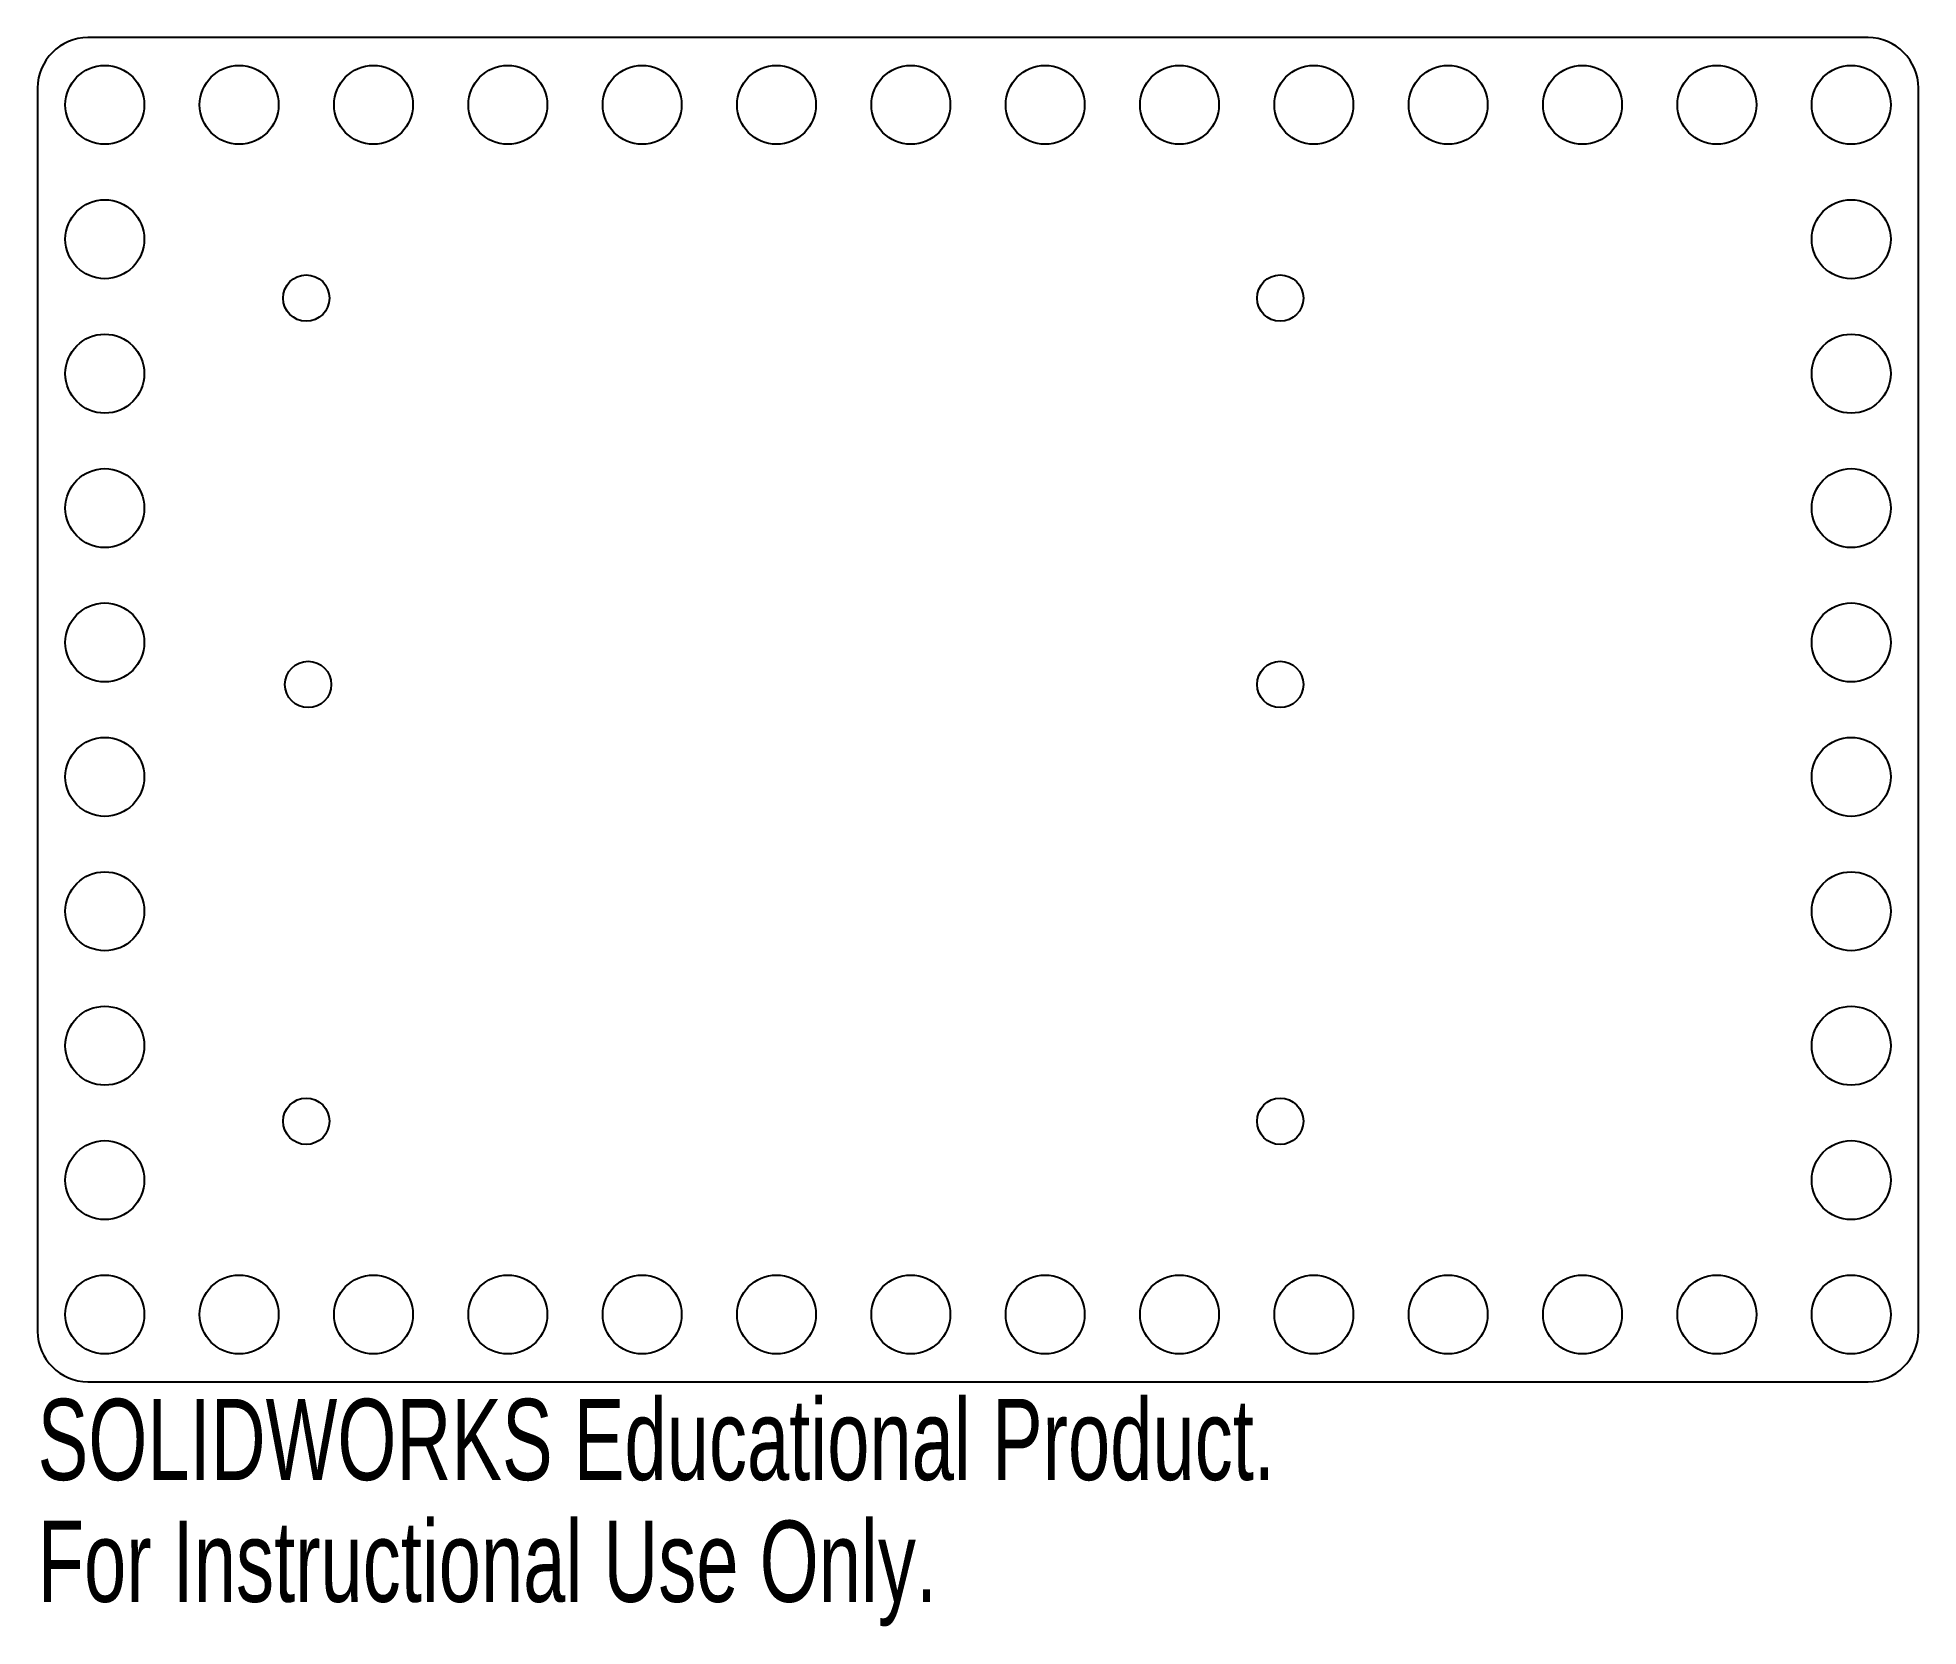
# Model space of a CAD drawing. Header units: millimetres. Extents: x 0 to 112, y -15 to 80.
import ezdxf

# ---------------------------------------------------------------- set-up
doc = ezdxf.new("R2010")
doc.units = ezdxf.units.MM
doc.styles.add('SLDTEXTSTYLE0', font='TXT', dxfattribs={"width": 0.7})

msp = doc.modelspace()

# ---------------------------------------------------------------- linework, layer by layer
at = {"color": 7, "linetype": 'Continuous', "lineweight": 25}
for p, q in [((109, 80), (3, 80)), ((0, 77), (0, 3)), ((112, 3), (112, 77)), ((3, 0), (109, 0))]:
    msp.add_line(p, q, dxfattribs=at)
for centre, radius in [((4, 76), 2.35), ((12, 76), 2.35), ((20, 76), 2.35), ((28, 76), 2.35), ((36, 76), 2.35), ((44, 76), 2.35), ((52, 76), 2.35), ((60, 76), 2.35), ((68, 76), 2.35), ((76, 76), 2.35), ((84, 76), 2.35), ((92, 76), 2.35), ((100, 76), 2.35), ((108, 76), 2.35), ((4, 68), 2.35), ((108, 68), 2.35), ((16, 64.5), 1.38), ((74, 64.5), 1.38), ((4, 60), 2.35), ((108, 60), 2.35), ((4, 52), 2.35), ((108, 52), 2.35), ((4, 44), 2.35), ((108, 44), 2.35), ((16.11, 41.5), 1.38), ((74, 41.5), 1.38), ((4, 36), 2.35), ((108, 36), 2.35), ((4, 28), 2.35), ((108, 28), 2.35), ((4, 20), 2.35), ((108, 20), 2.35), ((16, 15.5), 1.38), ((74, 15.5), 1.38), ((4, 12), 2.35), ((108, 12), 2.35), ((4, 4), 2.35), ((12, 4), 2.35), ((20, 4), 2.35), ((28, 4), 2.35), ((36, 4), 2.35), ((44, 4), 2.35), ((52, 4), 2.35), ((60, 4), 2.35), ((68, 4), 2.35), ((76, 4), 2.35), ((84, 4), 2.35), ((92, 4), 2.35), ((100, 4), 2.35), ((108, 4), 2.35)]:
    msp.add_circle(centre, radius, dxfattribs=at)
for centre, start, end in [((3, 77), 90, 180), ((109, 77), 0, 90), ((3, 3), 180, 270), ((109, 3), 270, 0)]:
    msp.add_arc(centre, 3, start, end, dxfattribs=at)

# ---------------------------------------------------------------- texts
at = {"color": 7, "linetype": 'Continuous', "char_height": 4.8336, "attachment_point": 1, "style": 'SLDTEXTSTYLE0'}
for s, insert in [('SOLIDWORKS Educational Product.', (0, -1.02)), ('For Instructional Use Only.', (0, -8.27))]:
    msp.add_mtext(s, dxfattribs=dict(at, insert=insert))

doc.saveas('drawing.dxf')
